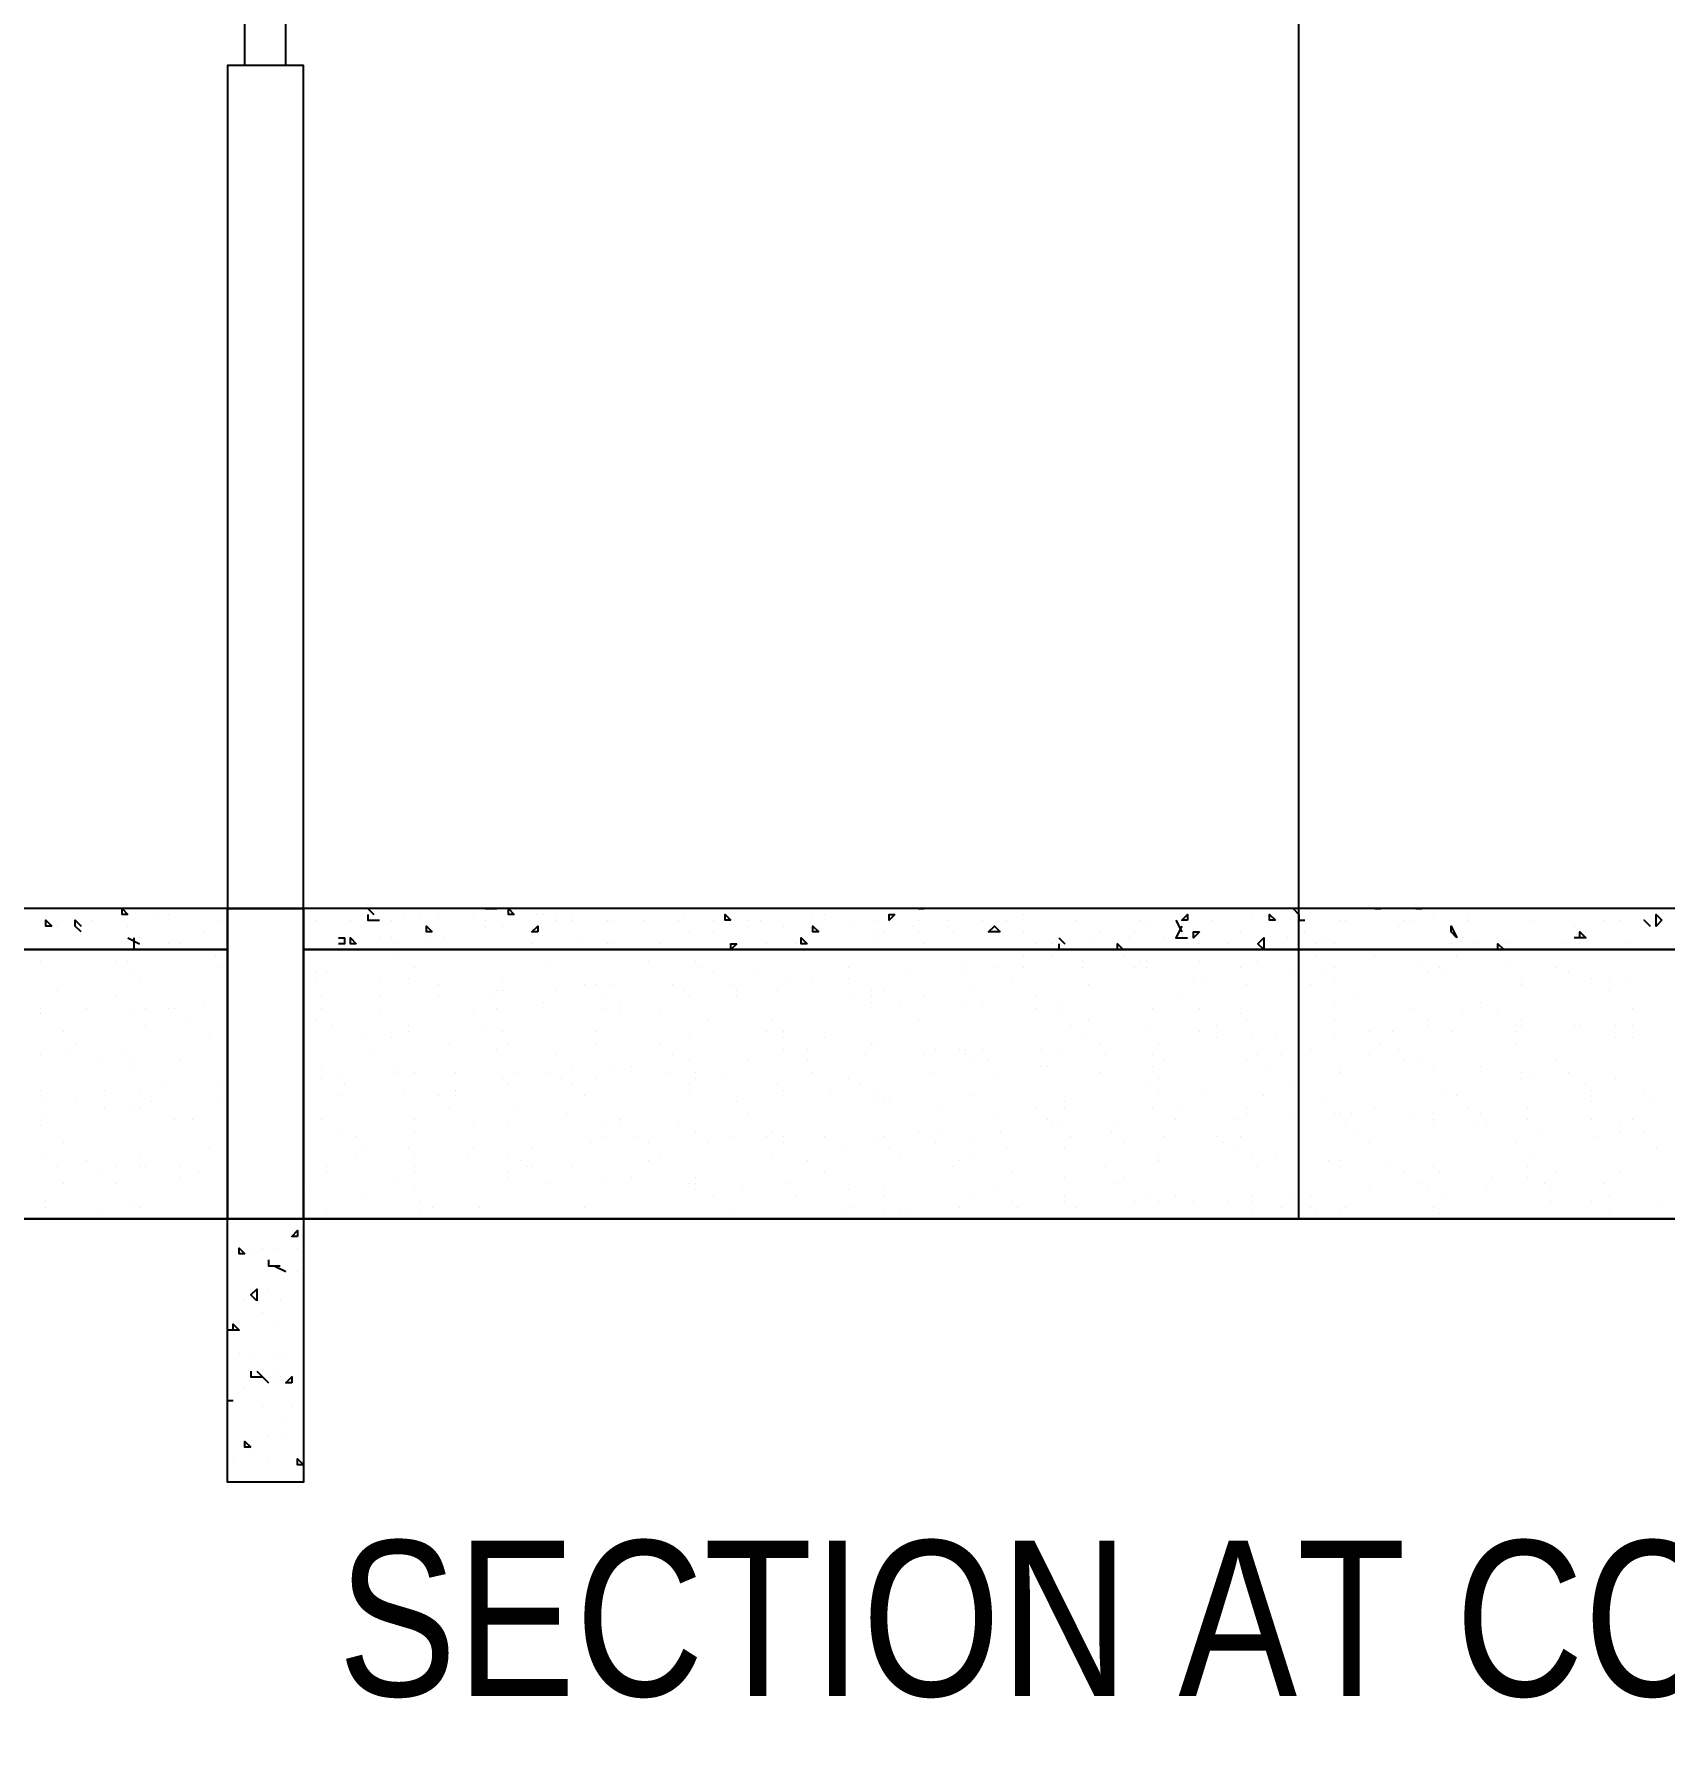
# Model space of a CAD drawing. Header units: metres. Extents: x -941 to 1333, y -28 to 1490.
# Drawn here: x 1016.5 to 1021.223, y 385.915 to 390.864 of the extents above; entities that cross this region are included whole.
import ezdxf

# ---------------------------------------------------------------- set-up
doc = ezdxf.new("R2010")
doc.units = ezdxf.units.M
doc.layers.add('BLK_3_FLR_0_REGULAR_ROOM_1', color=4, linetype='Continuous')
doc.layers.add('BLK_3_HT_OF_BLDG', color=5, linetype='Continuous')
doc.styles.add('style2A', font='swissc.ttf')
doc.dimstyles.get("Standard").update_dxf_attribs({"dimtxt": 0.4, "dimasz": 0.18, "dimexe": 0.18, "dimexo": 0.0625, "dimgap": 0, "dimtad": 0, "dimzin": 0, "dimdsep": 46, "dimtxsty": 'style2A', "dimcen": 0.09, "dimse1": 1, "dimse2": 1, "dimadec": 0, "dimazin": 0, "dimtfac": 1, "dimtofl": 0, "dimtmove": 0, "dimatfit": 3, "dimfxl": 0, "dimtolj": 1, "dimtzin": 0, "dimarcsym": 0})

# ---------------------------------------------------------------- blocks, each defined once
blk = doc.blocks.new('*D959')
at = {"layer": 'BLK_3_HT_OF_BLDG', "color": 0, "lineweight": -2}
for p, q in [((1007.7842, 401.26), (1007.7842, 395.4135)), ((1007.7842, 388.5111), (1007.7842, 394.3576))]:
    blk.add_line(p, q, dxfattribs=at)
at = {"layer": 'BLK_3_HT_OF_BLDG', "color": 0}
for points in [[(1007.7542, 401.26), (1007.8142, 401.26), (1007.7842, 401.44)], [(1007.7542, 388.5111), (1007.8142, 388.5111), (1007.7842, 388.3311)]]:
    blk.add_solid(points, dxfattribs=at)
at = {"layer": 'Defpoints', "color": 0}
for p in [(1021.1996, 401.44), (1007.7842, 388.3311), (1021.1996, 388.3311)]:
    blk.add_point(p, dxfattribs=at)
at = {"layer": 'BLK_3_HT_OF_BLDG', "color": 0, "insert": (1007.7842, 394.8855), "char_height": 0.4, "attachment_point": 5, "rotation": 90, "style": 'style2A'}
blk.add_mtext('\\A1;13.11', dxfattribs=at)
blk = doc.blocks.new('*D957')
at = {"layer": 'BLK_3_FLR_0_REGULAR_ROOM_1', "color": 0, "lineweight": -2}
for p, q in [((1009.818, 400.3487), (1009.818, 394.9941)), ((1009.818, 388.5111), (1009.818, 393.8658))]:
    blk.add_line(p, q, dxfattribs=at)
at = {"layer": 'BLK_3_FLR_0_REGULAR_ROOM_1', "color": 0}
for points in [[(1009.788, 400.3487), (1009.848, 400.3487), (1009.818, 400.5287)], [(1009.788, 388.5111), (1009.848, 388.5111), (1009.818, 388.3311)]]:
    blk.add_solid(points, dxfattribs=at)
at = {"layer": 'Defpoints', "color": 0}
for p in [(1020.3101, 400.5287), (1009.818, 388.3311), (1020.3101, 388.3311)]:
    blk.add_point(p, dxfattribs=at)
at = {"layer": 'BLK_3_FLR_0_REGULAR_ROOM_1', "color": 0, "insert": (1009.818, 394.4299), "char_height": 0.4, "attachment_point": 5, "rotation": 90, "style": 'style2A'}
blk.add_mtext('\\A1;12.20', dxfattribs=at)

msp = doc.modelspace()

# ---------------------------------------------------------------- linework, layer by layer
at = {"lineweight": 25}
for points in [[(1020.16266, 387.43232), (1020.16266, 401.43996)], [(1017.11014, 390.77312), (1017.11014, 400.54116)], [(1017.22885, 390.77312), (1017.22885, 400.54116)], [(1029.04886, 387.43232), (1029.04886, 388.33111), (1029.04886, 390.77312), (1029.28627, 390.77312), (1029.28627, 388.33111), (1029.28627, 387.43232), (1010.98816, 387.43232), (1010.98816, 388.33111), (1010.98816, 390.77312), (1011.22558, 390.77312), (1011.22558, 388.33111), (1011.22558, 387.43232)], [(1017.27973, 387.43232), (1017.27973, 388.33111), (1017.27973, 390.77312), (1017.05927, 390.77312), (1017.05927, 388.33111), (1017.05927, 387.43232)], [(1029.28627, 388.33111), (1010.98816, 388.33111)], [(1016.77098, 388.31415), (1016.77098, 388.31415)], [(1016.85577, 388.31415), (1016.85577, 388.31415)], [(1016.88968, 388.31415), (1016.88968, 388.31415)], [(1017.36452, 388.33111), (1017.36452, 388.33111)], [(1017.41539, 388.33111), (1017.41539, 388.33111)], [(1017.46627, 388.33111), (1017.48323, 388.31415)], [(1017.46627, 388.33111), (1017.46627, 388.33111)], [(1017.46627, 388.31415), (1017.46627, 388.2972), (1017.50019, 388.2972)], [(1017.51715, 388.33111), (1017.51715, 388.33111)], [(1017.56802, 388.31415), (1017.56802, 388.31415)], [(1017.6189, 388.31415), (1017.6189, 388.31415)], [(1017.66977, 388.31415), (1017.66977, 388.31415)], [(1017.77152, 388.31415), (1017.77152, 388.31415)], [(1017.80544, 388.33111), (1017.83935, 388.33111)], [(1017.80544, 388.33111), (1017.80544, 388.33111)], [(1017.87327, 388.31415), (1017.87327, 388.31415)], [(1017.95806, 388.31415), (1017.95806, 388.31415)], [(1017.97502, 388.31415), (1017.97502, 388.31415)], [(1018.00894, 388.31415), (1018.00894, 388.31415)], [(1018.05981, 388.31415), (1018.05981, 388.31415)], [(1018.12765, 388.33111), (1018.12765, 388.33111)], [(1018.31419, 388.33111), (1018.31419, 388.33111)], [(1018.38202, 388.31415), (1018.38202, 388.31415)], [(1018.75511, 388.31415), (1018.75511, 388.31415)], [(1018.78903, 388.31415), (1018.78903, 388.31415)], [(1018.82294, 388.33111), (1018.82294, 388.33111)], [(1019.06036, 388.33111), (1019.07732, 388.33111)], [(1019.07732, 388.33111), (1019.07732, 388.33111)], [(1019.36561, 388.33111), (1019.36561, 388.33111)], [(1019.36561, 388.31415), (1019.36561, 388.31415)], [(1020.01003, 388.33111), (1020.01003, 388.33111)], [(1020.02699, 388.31415), (1020.02699, 388.31415)], [(1020.11178, 388.33111), (1020.11178, 388.33111)], [(1020.1457, 388.33111), (1020.16266, 388.31415), (1020.16266, 388.2972), (1020.17961, 388.2972)], [(1020.38311, 388.33111), (1020.38311, 388.33111)], [(1020.38311, 388.33111), (1020.40007, 388.33111)], [(1020.40007, 388.33111), (1020.40007, 388.33111)], [(1020.50182, 388.33111), (1020.51878, 388.33111)], [(1020.50182, 388.33111), (1020.50182, 388.33111)], [(1020.5527, 388.31415), (1020.5527, 388.31415)], [(1020.65445, 388.31415), (1020.65445, 388.31415)], [(1016.55052, 388.28024), (1016.55052, 388.28024)], [(1016.56747, 388.28024), (1016.56747, 388.28024)], [(1016.63531, 388.26328), (1016.61835, 388.28024), (1016.61835, 388.2972), (1016.63531, 388.28024)], [(1016.66923, 388.2972), (1016.66923, 388.2972)], [(1016.77098, 388.28024), (1016.77098, 388.28024)], [(1016.99143, 388.26328), (1016.99143, 388.26328)], [(1017.04231, 388.2972), (1017.04231, 388.2972)], [(1017.31364, 388.2972), (1017.31364, 388.2972)], [(1017.41539, 388.2972), (1017.41539, 388.2972)], [(1017.5341, 388.2972), (1017.5341, 388.2972)], [(1017.80544, 388.2972), (1017.80544, 388.2972)], [(1017.80544, 388.28024), (1017.80544, 388.28024)], [(1017.85631, 388.28024), (1017.85631, 388.28024)], [(1018.00894, 388.2972), (1018.00894, 388.2972)], [(1018.05981, 388.2972), (1018.05981, 388.2972)], [(1018.16156, 388.2972), (1018.16156, 388.2972)], [(1018.17852, 388.2972), (1018.17852, 388.2972)], [(1018.26331, 388.2972), (1018.26331, 388.2972)], [(1018.36507, 388.2972), (1018.36507, 388.2972)], [(1018.39898, 388.26328), (1018.39898, 388.26328)], [(1018.46682, 388.2972), (1018.46682, 388.2972)], [(1018.46682, 388.26328), (1018.46682, 388.26328)], [(1018.50073, 388.2972), (1018.50073, 388.2972)], [(1018.56857, 388.2972), (1018.56857, 388.2972)], [(1018.56857, 388.28024), (1018.56857, 388.28024)], [(1018.60248, 388.2972), (1018.60248, 388.2972)], [(1018.67032, 388.28024), (1018.67032, 388.28024)], [(1018.77207, 388.28024), (1018.77207, 388.28024)], [(1018.87382, 388.28024), (1018.87382, 388.28024)], [(1018.94165, 388.2972), (1018.94165, 388.2972)], [(1018.94165, 388.26328), (1018.94165, 388.26328)], [(1018.95861, 388.26328), (1018.95861, 388.26328)], [(1019.0434, 388.28024), (1019.0434, 388.28024)], [(1019.06036, 388.2972), (1019.06036, 388.2972)], [(1019.06036, 388.26328), (1019.06036, 388.26328)], [(1019.14515, 388.2972), (1019.14515, 388.2972)], [(1019.14515, 388.28024), (1019.14515, 388.28024)], [(1019.16211, 388.26328), (1019.16211, 388.26328)], [(1019.2469, 388.2972), (1019.2469, 388.2972)], [(1019.26386, 388.26328), (1019.26386, 388.26328)], [(1019.31474, 388.2972), (1019.31474, 388.2972)], [(1019.36561, 388.26328), (1019.36561, 388.26328)], [(1019.51824, 388.2972), (1019.51824, 388.2972)], [(1019.58607, 388.26328), (1019.58607, 388.26328)], [(1019.68782, 388.26328), (1019.68782, 388.26328)], [(1019.70478, 388.2972), (1019.70478, 388.2972)], [(1019.72174, 388.28024), (1019.72174, 388.28024)], [(1019.80653, 388.2972), (1019.82349, 388.26328)], [(1019.82349, 388.28024), (1019.80653, 388.24632), (1019.84045, 388.24632)], [(1019.90828, 388.2972), (1019.90828, 388.2972)], [(1019.90828, 388.2972), (1019.90828, 388.2972)], [(1019.99307, 388.26328), (1019.99307, 388.26328)], [(1020.07786, 388.2972), (1020.07786, 388.2972)], [(1020.17961, 388.26328), (1020.17961, 388.26328)], [(1020.28136, 388.2972), (1020.28136, 388.2972)], [(1020.29832, 388.2972), (1020.29832, 388.2972)], [(1020.45095, 388.28024), (1020.45095, 388.28024)], [(1020.46791, 388.2972), (1020.46791, 388.2972)], [(1020.48487, 388.2972), (1020.48487, 388.2972)], [(1020.65445, 388.2972), (1020.65445, 388.2972)], [(1020.84099, 388.2972), (1020.84099, 388.2972)], [(1020.9597, 388.28024), (1020.9597, 388.28024)], [(1020.97666, 388.24632), (1020.97666, 388.26328), (1020.99362, 388.24632), (1020.9597, 388.24632)], [(1020.99362, 388.26328), (1020.99362, 388.26328)], [(1021.04449, 388.2972), (1021.04449, 388.2972)], [(1021.09537, 388.2972), (1021.09537, 388.2972)], [(1021.1632, 388.2972), (1021.1632, 388.2972)], [(1021.19712, 388.2972), (1021.19712, 388.2972)], [(1021.21408, 388.28024), (1021.21408, 388.28024)], [(1017.05927, 388.2124), (1011.22558, 388.2124)], [(1016.60139, 388.2124), (1016.60139, 388.2124)], [(1016.68618, 388.2124), (1016.68618, 388.2124)], [(1016.77098, 388.24632), (1016.80489, 388.22936)], [(1016.78793, 388.24632), (1016.78793, 388.2124)], [(1016.80489, 388.24632), (1016.80489, 388.24632)], [(1016.83881, 388.2124), (1016.83881, 388.2124)], [(1016.83881, 388.2124), (1016.83881, 388.2124)], [(1016.87273, 388.2124), (1016.87273, 388.2124)], [(1016.88968, 388.22936), (1016.88968, 388.22936)], [(1016.9236, 388.22936), (1016.9236, 388.22936)], [(1023.04558, 388.2124), (1017.27973, 388.2124)], [(1017.38148, 388.24632), (1017.39844, 388.24632), (1017.39844, 388.22936), (1017.38148, 388.22936)], [(1017.43235, 388.2124), (1017.43235, 388.2124)], [(1017.50019, 388.24632), (1017.50019, 388.24632)], [(1017.5341, 388.24632), (1017.5341, 388.24632)], [(1017.55106, 388.22936), (1017.55106, 388.22936)], [(1017.63585, 388.24632), (1017.63585, 388.24632)], [(1017.68673, 388.24632), (1017.68673, 388.24632)], [(1017.94111, 388.22936), (1017.94111, 388.22936)], [(1018.07677, 388.24632), (1018.07677, 388.24632)], [(1018.11069, 388.2124), (1018.11069, 388.2124)], [(1018.16156, 388.22936), (1018.16156, 388.22936)], [(1018.17852, 388.22936), (1018.17852, 388.22936)], [(1018.31419, 388.22936), (1018.31419, 388.22936)], [(1018.61944, 388.22936), (1018.61944, 388.22936)], [(1018.65336, 388.2124), (1018.65336, 388.2124)], [(1018.70423, 388.22936), (1018.70423, 388.22936)], [(1018.72119, 388.2124), (1018.72119, 388.2124)], [(1018.73815, 388.24632), (1018.73815, 388.24632)], [(1018.92469, 388.2124), (1018.92469, 388.2124)], [(1018.94165, 388.24632), (1018.94165, 388.24632)], [(1019.07732, 388.22936), (1019.07732, 388.22936)], [(1019.19603, 388.2124), (1019.19603, 388.2124)], [(1019.39953, 388.22936), (1019.39953, 388.22936)], [(1019.4504, 388.22936), (1019.4504, 388.22936)], [(1019.46736, 388.24632), (1019.48432, 388.22936)], [(1019.46736, 388.24632), (1019.46736, 388.24632)], [(1019.46736, 388.22936), (1019.46736, 388.2124)], [(1019.48432, 388.22936), (1019.48432, 388.22936)], [(1019.56911, 388.24632), (1019.56911, 388.24632)], [(1019.63695, 388.2124), (1019.63695, 388.22936), (1019.6539, 388.2124)], [(1019.67086, 388.24632), (1019.67086, 388.24632)], [(1019.77261, 388.24632), (1019.77261, 388.24632)], [(1019.84045, 388.22936), (1019.84045, 388.22936)], [(1019.8574, 388.24632), (1019.8574, 388.24632)], [(1019.87436, 388.22936), (1019.87436, 388.22936)], [(1019.95915, 388.22936), (1019.95915, 388.22936)], [(1020.06091, 388.22936), (1020.06091, 388.22936)], [(1020.12874, 388.24632), (1020.12874, 388.24632)], [(1020.16266, 388.22936), (1020.16266, 388.22936)], [(1020.21353, 388.22936), (1020.21353, 388.22936)], [(1020.23049, 388.24632), (1020.23049, 388.24632)], [(1020.26441, 388.22936), (1020.26441, 388.22936)], [(1020.36616, 388.2124), (1020.36616, 388.2124)], [(1020.46791, 388.2124), (1020.46791, 388.2124)], [(1020.5527, 388.2124), (1020.5527, 388.2124)], [(1020.60357, 388.22936), (1020.60357, 388.22936)], [(1020.63749, 388.24632), (1020.63749, 388.24632)], [(1020.67141, 388.22936), (1020.67141, 388.22936)], [(1020.73924, 388.2124), (1020.73924, 388.22936), (1020.7562, 388.2124)], [(1020.73924, 388.2124), (1020.73924, 388.2124)], [(1020.77316, 388.22936), (1020.77316, 388.22936)], [(1020.90883, 388.2124), (1020.90883, 388.2124)], [(1020.92578, 388.22936), (1020.92578, 388.22936)], [(1020.97666, 388.22936), (1020.97666, 388.22936)], [(1021.11233, 388.22936), (1021.11233, 388.22936)], [(1021.21408, 388.2124), (1021.21408, 388.2124)], [(1016.5166, 388.17849), (1016.5166, 388.17849)], [(1016.73706, 388.17849), (1016.73706, 388.17849)], [(1016.77098, 388.17849), (1016.77098, 388.17849)], [(1017.02535, 388.19544), (1017.02535, 388.19544)], [(1017.04231, 388.16153), (1017.04231, 388.16153)], [(1017.55106, 388.19544), (1017.55106, 388.19544)], [(1017.60194, 388.16153), (1017.60194, 388.16153)], [(1017.99198, 388.17849), (1017.99198, 388.17849)], [(1018.28027, 388.17849), (1018.28027, 388.17849)], [(1018.41594, 388.17849), (1018.41594, 388.17849)], [(1018.4329, 388.16153), (1018.4329, 388.16153)], [(1018.85686, 388.16153), (1018.85686, 388.16153)], [(1019.19603, 388.17849), (1019.19603, 388.17849)], [(1019.28082, 388.16153), (1019.28082, 388.16153)], [(1019.36561, 388.19544), (1019.36561, 388.19544)], [(1019.36561, 388.16153), (1019.36561, 388.16153)], [(1019.4504, 388.19544), (1019.4504, 388.19544)], [(1019.53519, 388.17849), (1019.53519, 388.17849)], [(1019.53519, 388.16153), (1019.53519, 388.16153)], [(1019.6539, 388.19544), (1019.6539, 388.19544)], [(1019.68782, 388.16153), (1019.68782, 388.16153)], [(1019.70478, 388.17849), (1019.70478, 388.17849)], [(1019.72174, 388.17849), (1019.72174, 388.17849)], [(1019.72174, 388.16153), (1019.72174, 388.16153)], [(1019.72174, 388.16153), (1019.72174, 388.16153)], [(1019.87436, 388.17849), (1019.87436, 388.17849)], [(1019.99307, 388.16153), (1019.99307, 388.16153)], [(1020.04395, 388.17849), (1020.04395, 388.17849)], [(1020.21353, 388.19544), (1020.21353, 388.19544)], [(1020.26441, 388.16153), (1020.26441, 388.16153)], [(1020.38311, 388.19544), (1020.38311, 388.19544)], [(1020.51878, 388.17849), (1020.51878, 388.17849)], [(1020.56966, 388.16153), (1020.56966, 388.16153)], [(1020.62053, 388.19544), (1020.62053, 388.19544)], [(1020.77316, 388.17849), (1020.77316, 388.17849)], [(1020.90883, 388.16153), (1020.90883, 388.16153)], [(1016.78793, 388.14457), (1016.78793, 388.14457)], [(1016.80489, 388.12761), (1016.80489, 388.12761)], [(1017.31364, 388.14457), (1017.31364, 388.14457)], [(1017.31364, 388.12761), (1017.31364, 388.12761)], [(1017.34756, 388.14457), (1017.34756, 388.14457)], [(1017.50019, 388.12761), (1017.50019, 388.12761)], [(1017.58498, 388.12761), (1017.58498, 388.12761)], [(1017.66977, 388.11065), (1017.66977, 388.11065)], [(1017.66977, 388.11065), (1017.66977, 388.11065)], [(1017.85631, 388.12761), (1017.85631, 388.12761)], [(1018.09373, 388.11065), (1018.09373, 388.11065)], [(1018.12765, 388.11065), (1018.12765, 388.11065)], [(1018.17852, 388.11065), (1018.17852, 388.11065)], [(1018.34811, 388.11065), (1018.34811, 388.11065)], [(1018.46682, 388.14457), (1018.46682, 388.14457)], [(1018.51769, 388.11065), (1018.51769, 388.11065)], [(1018.58552, 388.14457), (1018.58552, 388.14457)], [(1018.68727, 388.12761), (1018.68727, 388.12761)], [(1018.75511, 388.12761), (1018.75511, 388.12761)], [(1018.85686, 388.12761), (1018.85686, 388.12761)], [(1019.02644, 388.14457), (1019.02644, 388.14457)], [(1019.19603, 388.14457), (1019.19603, 388.14457)], [(1019.33169, 388.12761), (1019.33169, 388.12761)], [(1019.55215, 388.11065), (1019.55215, 388.11065)], [(1019.8574, 388.12761), (1019.8574, 388.12761)], [(1019.89132, 388.12761), (1019.89132, 388.12761)], [(1020.01003, 388.11065), (1020.01003, 388.11065)], [(1020.1457, 388.14457), (1020.1457, 388.14457)], [(1020.19657, 388.11065), (1020.19657, 388.11065)], [(1020.23049, 388.14457), (1020.23049, 388.14457)], [(1020.26441, 388.12761), (1020.26441, 388.12761)], [(1020.53574, 388.14457), (1020.53574, 388.14457)], [(1020.58662, 388.14457), (1020.58662, 388.14457)], [(1020.80707, 388.12761), (1020.80707, 388.12761)], [(1020.80707, 388.11065), (1020.80707, 388.11065)], [(1020.94274, 388.14457), (1020.94274, 388.14457)], [(1021.01058, 388.12761), (1021.01058, 388.12761)], [(1021.06145, 388.12761), (1021.06145, 388.12761)], [(1021.11233, 388.12761), (1021.11233, 388.12761)], [(1016.56747, 388.09369), (1016.56747, 388.09369)], [(1016.73706, 388.07674), (1016.73706, 388.07674)], [(1016.99143, 388.05978), (1016.99143, 388.05978)], [(1017.3306, 388.07674), (1017.3306, 388.07674)], [(1017.50019, 388.07674), (1017.50019, 388.07674)], [(1017.66977, 388.07674), (1017.66977, 388.07674)], [(1017.8224, 388.07674), (1017.8224, 388.07674)], [(1017.83935, 388.09369), (1017.83935, 388.09369)], [(1017.85631, 388.09369), (1017.85631, 388.09369)], [(1017.97502, 388.05978), (1017.97502, 388.05978)], [(1018.00894, 388.09369), (1018.00894, 388.09369)], [(1018.14461, 388.07674), (1018.14461, 388.07674)], [(1018.19548, 388.05978), (1018.19548, 388.05978)], [(1018.38202, 388.09369), (1018.38202, 388.09369)], [(1018.39898, 388.07674), (1018.39898, 388.07674)], [(1018.53465, 388.09369), (1018.53465, 388.09369)], [(1018.53465, 388.07674), (1018.53465, 388.07674)], [(1018.65336, 388.09369), (1018.65336, 388.09369)], [(1018.87382, 388.07674), (1018.87382, 388.07674)], [(1018.92469, 388.09369), (1018.92469, 388.09369)], [(1018.92469, 388.07674), (1018.92469, 388.07674)], [(1018.92469, 388.05978), (1018.92469, 388.05978)], [(1018.95861, 388.09369), (1018.95861, 388.09369)], [(1019.00948, 388.05978), (1019.00948, 388.05978)], [(1019.07732, 388.07674), (1019.07732, 388.07674)], [(1019.19603, 388.05978), (1019.19603, 388.05978)], [(1019.21299, 388.09369), (1019.21299, 388.09369)], [(1019.2469, 388.05978), (1019.2469, 388.05978)], [(1019.39953, 388.07674), (1019.39953, 388.07674)], [(1019.46736, 388.05978), (1019.46736, 388.05978)], [(1019.82349, 388.07674), (1019.82349, 388.07674)], [(1020.16266, 388.09369), (1020.16266, 388.09369)], [(1020.26441, 388.05978), (1020.26441, 388.05978)], [(1020.33224, 388.07674), (1020.33224, 388.07674)], [(1020.68837, 388.05978), (1020.68837, 388.05978)], [(1021.06145, 388.09369), (1021.06145, 388.09369)], [(1016.5166, 388.04282), (1016.5166, 388.04282)], [(1016.5166, 388.02586), (1016.5166, 388.02586)], [(1016.65227, 388.04282), (1016.65227, 388.04282)], [(1016.78793, 388.02586), (1016.78793, 388.02586)], [(1016.82185, 388.04282), (1016.82185, 388.04282)], [(1016.88968, 388.04282), (1016.88968, 388.04282)], [(1016.90664, 388.04282), (1016.90664, 388.04282)], [(1017.3306, 388.04282), (1017.3306, 388.04282)], [(1017.50019, 388.02586), (1017.50019, 388.02586)], [(1017.77152, 388.02586), (1017.77152, 388.02586)], [(1017.83935, 388.04282), (1017.83935, 388.04282)], [(1018.14461, 388.04282), (1018.14461, 388.04282)], [(1018.19548, 388.02586), (1018.19548, 388.02586)], [(1018.31419, 388.02586), (1018.31419, 388.02586)], [(1019.39953, 388.04282), (1019.39953, 388.04282)], [(1019.46736, 388.02586), (1019.46736, 388.02586)], [(1019.7387, 388.04282), (1019.7387, 388.04282)], [(1019.87436, 388.04282), (1019.87436, 388.04282)], [(1019.99307, 388.02586), (1019.99307, 388.02586)], [(1020.48487, 388.04282), (1020.48487, 388.04282)], [(1020.63749, 388.02586), (1020.63749, 388.02586)], [(1020.73924, 388.02586), (1020.73924, 388.02586)], [(1021.12928, 388.04282), (1021.12928, 388.04282)], [(1016.58443, 387.97499), (1016.58443, 387.97499)], [(1016.82185, 387.99194), (1016.82185, 387.99194)], [(1016.94056, 388.0089), (1016.94056, 388.0089)], [(1017.31364, 388.0089), (1017.31364, 388.0089)], [(1017.36452, 387.99194), (1017.36452, 387.99194)], [(1017.58498, 387.99194), (1017.58498, 387.99194)], [(1017.58498, 387.97499), (1017.58498, 387.97499)], [(1017.80544, 387.99194), (1017.80544, 387.99194)], [(1017.85631, 387.97499), (1017.85631, 387.97499)], [(1018.12765, 387.97499), (1018.12765, 387.97499)], [(1018.44986, 388.0089), (1018.44986, 388.0089)], [(1018.61944, 387.97499), (1018.61944, 387.97499)], [(1018.6364, 388.0089), (1018.6364, 388.0089)], [(1018.67032, 387.97499), (1018.67032, 387.97499)], [(1019.06036, 388.0089), (1019.06036, 388.0089)], [(1019.50128, 387.99194), (1019.50128, 387.99194)], [(1019.55215, 388.0089), (1019.55215, 388.0089)], [(1019.72174, 387.99194), (1019.72174, 387.99194)], [(1019.87436, 387.97499), (1019.87436, 387.97499)], [(1019.92524, 387.99194), (1019.92524, 387.99194)], [(1020.01003, 388.0089), (1020.01003, 388.0089)], [(1020.26441, 388.0089), (1020.26441, 388.0089)], [(1020.36616, 387.97499), (1020.36616, 387.97499)], [(1020.43399, 387.97499), (1020.43399, 387.97499)], [(1020.53574, 388.0089), (1020.53574, 388.0089)], [(1020.53574, 387.99194), (1020.53574, 387.99194)], [(1020.60357, 387.97499), (1020.60357, 387.97499)], [(1020.79012, 387.99194), (1020.79012, 387.99194)], [(1020.79012, 387.97499), (1020.79012, 387.97499)], [(1020.80707, 388.0089), (1020.80707, 388.0089)], [(1020.80707, 387.99194), (1020.80707, 387.99194)], [(1020.9597, 387.99194), (1020.9597, 387.99194)], [(1020.97666, 387.99194), (1020.97666, 387.99194)], [(1021.07841, 387.99194), (1021.07841, 387.99194)], [(1021.12928, 387.99194), (1021.12928, 387.99194)], [(1016.60139, 387.92411), (1016.60139, 387.92411)], [(1016.61835, 387.94107), (1016.61835, 387.94107)], [(1017.00839, 387.95803), (1017.00839, 387.95803)], [(1017.44931, 387.95803), (1017.44931, 387.95803)], [(1017.48323, 387.92411), (1017.48323, 387.92411)], [(1017.5341, 387.95803), (1017.5341, 387.95803)], [(1017.70369, 387.94107), (1017.70369, 387.94107)], [(1017.83935, 387.92411), (1017.83935, 387.92411)], [(1017.87327, 387.94107), (1017.87327, 387.94107)], [(1018.12765, 387.94107), (1018.12765, 387.94107)], [(1018.31419, 387.94107), (1018.31419, 387.94107)], [(1018.39898, 387.95803), (1018.39898, 387.95803)], [(1018.67032, 387.95803), (1018.67032, 387.95803)], [(1018.67032, 387.92411), (1018.67032, 387.92411)], [(1018.73815, 387.92411), (1018.73815, 387.92411)], [(1018.78903, 387.95803), (1018.78903, 387.95803)], [(1018.92469, 387.94107), (1018.92469, 387.94107)], [(1018.94165, 387.94107), (1018.94165, 387.94107)], [(1019.11123, 387.92411), (1019.11123, 387.92411)], [(1019.17907, 387.92411), (1019.17907, 387.92411)], [(1019.19603, 387.92411), (1019.19603, 387.92411)], [(1019.2469, 387.92411), (1019.2469, 387.92411)], [(1019.41649, 387.92411), (1019.41649, 387.92411)], [(1019.53519, 387.95803), (1019.53519, 387.95803)], [(1019.58607, 387.94107), (1019.58607, 387.94107)], [(1019.75565, 387.94107), (1019.75565, 387.94107)], [(1019.92524, 387.95803), (1019.92524, 387.95803)], [(1020.02699, 387.95803), (1020.02699, 387.95803)], [(1020.09482, 387.95803), (1020.09482, 387.95803)], [(1020.19657, 387.92411), (1020.19657, 387.92411)], [(1020.26441, 387.95803), (1020.26441, 387.95803)], [(1020.40007, 387.94107), (1020.40007, 387.94107)], [(1020.45095, 387.92411), (1020.45095, 387.92411)], [(1020.79012, 387.94107), (1020.79012, 387.94107)], [(1021.07841, 387.95803), (1021.07841, 387.95803)], [(1021.12928, 387.95803), (1021.12928, 387.95803)], [(1021.12928, 387.95803), (1021.12928, 387.95803)], [(1016.5166, 387.90715), (1016.5166, 387.90715)], [(1016.68618, 387.89019), (1016.68618, 387.89019)], [(1016.75402, 387.90715), (1016.75402, 387.90715)], [(1016.78793, 387.89019), (1016.78793, 387.89019)], [(1016.78793, 387.87324), (1016.78793, 387.87324)], [(1016.9236, 387.89019), (1016.9236, 387.89019)], [(1017.3306, 387.87324), (1017.3306, 387.87324)], [(1017.55106, 387.87324), (1017.55106, 387.87324)], [(1018.00894, 387.90715), (1018.00894, 387.90715)], [(1018.05981, 387.87324), (1018.05981, 387.87324)], [(1018.17852, 387.87324), (1018.17852, 387.87324)], [(1018.2294, 387.87324), (1018.2294, 387.87324)], [(1018.34811, 387.90715), (1018.34811, 387.90715)], [(1018.39898, 387.89019), (1018.39898, 387.89019)], [(1018.56857, 387.89019), (1018.56857, 387.89019)], [(1018.73815, 387.89019), (1018.73815, 387.89019)], [(1018.90773, 387.90715), (1018.90773, 387.90715)], [(1019.07732, 387.90715), (1019.07732, 387.90715)], [(1019.19603, 387.90715), (1019.19603, 387.90715)], [(1019.21299, 387.89019), (1019.21299, 387.89019)], [(1019.26386, 387.89019), (1019.26386, 387.89019)], [(1019.41649, 387.87324), (1019.41649, 387.87324)], [(1019.43344, 387.87324), (1019.43344, 387.87324)], [(1019.46736, 387.90715), (1019.46736, 387.90715)], [(1019.60303, 387.90715), (1019.60303, 387.90715)], [(1019.7387, 387.90715), (1019.7387, 387.90715)], [(1019.7387, 387.87324), (1019.7387, 387.87324)], [(1019.77261, 387.89019), (1019.77261, 387.89019)], [(1020.01003, 387.89019), (1020.01003, 387.89019)], [(1020.04395, 387.90715), (1020.04395, 387.90715)], [(1020.07786, 387.87324), (1020.07786, 387.87324)], [(1020.11178, 387.90715), (1020.11178, 387.90715)], [(1020.28136, 387.87324), (1020.28136, 387.87324)], [(1020.36616, 387.90715), (1020.36616, 387.90715)], [(1020.46791, 387.89019), (1020.46791, 387.89019)], [(1020.51878, 387.89019), (1020.51878, 387.89019)], [(1020.5527, 387.87324), (1020.5527, 387.87324)], [(1020.68837, 387.87324), (1020.68837, 387.87324)], [(1020.90883, 387.89019), (1020.90883, 387.89019)], [(1016.87273, 387.82236), (1016.87273, 387.82236)], [(1017.04231, 387.82236), (1017.04231, 387.82236)], [(1017.3306, 387.83932), (1017.3306, 387.83932)], [(1017.38148, 387.83932), (1017.38148, 387.83932)], [(1017.39844, 387.82236), (1017.39844, 387.82236)], [(1017.55106, 387.85628), (1017.55106, 387.85628)], [(1017.60194, 387.85628), (1017.60194, 387.85628)], [(1017.72065, 387.85628), (1017.72065, 387.85628)], [(1017.85631, 387.83932), (1017.85631, 387.83932)], [(1017.87327, 387.82236), (1017.87327, 387.82236)], [(1017.89023, 387.85628), (1017.89023, 387.85628)], [(1017.99198, 387.85628), (1017.99198, 387.85628)], [(1018.0259, 387.83932), (1018.0259, 387.83932)], [(1018.05981, 387.82236), (1018.05981, 387.82236)], [(1018.12765, 387.83932), (1018.12765, 387.83932)], [(1018.33115, 387.85628), (1018.33115, 387.85628)], [(1018.39898, 387.82236), (1018.39898, 387.82236)], [(1018.41594, 387.85628), (1018.41594, 387.85628)], [(1018.41594, 387.83932), (1018.41594, 387.83932)], [(1018.50073, 387.83932), (1018.50073, 387.83932)], [(1018.65336, 387.82236), (1018.65336, 387.82236)], [(1018.75511, 387.85628), (1018.75511, 387.85628)], [(1018.85686, 387.83932), (1018.85686, 387.83932)], [(1018.89078, 387.82236), (1018.89078, 387.82236)], [(1019.09428, 387.85628), (1019.09428, 387.85628)], [(1019.28082, 387.83932), (1019.28082, 387.83932)], [(1019.58607, 387.85628), (1019.58607, 387.85628)], [(1019.72174, 387.82236), (1019.72174, 387.82236)], [(1019.75565, 387.83932), (1019.75565, 387.83932)], [(1020.1457, 387.82236), (1020.1457, 387.82236)], [(1020.28136, 387.85628), (1020.28136, 387.85628)], [(1020.80707, 387.85628), (1020.80707, 387.85628)], [(1020.80707, 387.83932), (1020.80707, 387.83932)], [(1020.84099, 387.83932), (1020.84099, 387.83932)], [(1020.94274, 387.85628), (1020.94274, 387.85628)], [(1020.99362, 387.82236), (1020.99362, 387.82236)], [(1021.07841, 387.83932), (1021.07841, 387.83932)], [(1016.5166, 387.8054), (1016.5166, 387.8054)], [(1016.53356, 387.77148), (1016.53356, 387.77148)], [(1016.61835, 387.77148), (1016.61835, 387.77148)], [(1016.70314, 387.8054), (1016.70314, 387.8054)], [(1016.80489, 387.8054), (1016.80489, 387.8054)], [(1016.83881, 387.77148), (1016.83881, 387.77148)], [(1017.04231, 387.77148), (1017.04231, 387.77148)], [(1017.38148, 387.78844), (1017.38148, 387.78844)], [(1017.56802, 387.8054), (1017.56802, 387.8054)], [(1017.66977, 387.78844), (1017.66977, 387.78844)], [(1017.72065, 387.8054), (1017.72065, 387.8054)], [(1017.72065, 387.78844), (1017.72065, 387.78844)], [(1018.09373, 387.78844), (1018.09373, 387.78844)], [(1018.39898, 387.8054), (1018.39898, 387.8054)], [(1018.53465, 387.77148), (1018.53465, 387.77148)], [(1018.67032, 387.8054), (1018.67032, 387.8054)], [(1018.80598, 387.8054), (1018.80598, 387.8054)], [(1018.94165, 387.8054), (1018.94165, 387.8054)], [(1018.94165, 387.77148), (1018.94165, 387.77148)], [(1018.95861, 387.77148), (1018.95861, 387.77148)], [(1018.97557, 387.77148), (1018.97557, 387.77148)], [(1019.21299, 387.78844), (1019.21299, 387.78844)], [(1019.48432, 387.77148), (1019.48432, 387.77148)], [(1019.75565, 387.8054), (1019.75565, 387.8054)], [(1019.89132, 387.8054), (1019.89132, 387.8054)], [(1020.06091, 387.78844), (1020.06091, 387.78844)], [(1020.23049, 387.77148), (1020.23049, 387.77148)], [(1020.58662, 387.8054), (1020.58662, 387.8054)], [(1020.62053, 387.78844), (1020.62053, 387.78844)], [(1021.01058, 387.8054), (1021.01058, 387.8054)], [(1021.01058, 387.77148), (1021.01058, 387.77148)], [(1021.1632, 387.8054), (1021.1632, 387.8054)], [(1021.18016, 387.77148), (1021.18016, 387.77148)], [(1016.53356, 387.73757), (1016.53356, 387.73757)], [(1016.70314, 387.75453), (1016.70314, 387.75453)], [(1016.78793, 387.75453), (1016.78793, 387.75453)], [(1016.80489, 387.75453), (1016.80489, 387.75453)], [(1016.90664, 387.72061), (1016.90664, 387.72061)], [(1016.95752, 387.72061), (1016.95752, 387.72061)], [(1017.3306, 387.72061), (1017.3306, 387.72061)], [(1017.3306, 387.72061), (1017.3306, 387.72061)], [(1017.60194, 387.72061), (1017.60194, 387.72061)], [(1017.70369, 387.75453), (1017.70369, 387.75453)], [(1017.89023, 387.75453), (1017.89023, 387.75453)], [(1018.04286, 387.73757), (1018.04286, 387.73757)], [(1018.19548, 387.72061), (1018.19548, 387.72061)], [(1018.56857, 387.73757), (1018.56857, 387.73757)], [(1019.12819, 387.75453), (1019.12819, 387.75453)], [(1019.28082, 387.73757), (1019.28082, 387.73757)], [(1019.39953, 387.75453), (1019.39953, 387.75453)], [(1019.43344, 387.72061), (1019.43344, 387.72061)], [(1019.48432, 387.75453), (1019.48432, 387.75453)], [(1019.7387, 387.75453), (1019.7387, 387.75453)], [(1019.80653, 387.72061), (1019.80653, 387.72061)], [(1019.82349, 387.75453), (1019.82349, 387.75453)], [(1019.97611, 387.72061), (1019.97611, 387.72061)], [(1020.01003, 387.75453), (1020.01003, 387.75453)], [(1020.01003, 387.73757), (1020.01003, 387.73757)], [(1020.1457, 387.73757), (1020.1457, 387.73757)], [(1020.26441, 387.73757), (1020.26441, 387.73757)], [(1020.28136, 387.73757), (1020.28136, 387.73757)], [(1020.31528, 387.73757), (1020.31528, 387.73757)], [(1020.38311, 387.75453), (1020.38311, 387.75453)], [(1020.48487, 387.73757), (1020.48487, 387.73757)], [(1020.5527, 387.73757), (1020.5527, 387.73757)], [(1020.5527, 387.72061), (1020.5527, 387.72061)], [(1020.65445, 387.75453), (1020.65445, 387.75453)], [(1020.68837, 387.73757), (1020.68837, 387.73757)], [(1020.82403, 387.75453), (1020.82403, 387.75453)], [(1020.82403, 387.72061), (1020.82403, 387.72061)], [(1021.01058, 387.72061), (1021.01058, 387.72061)], [(1021.12928, 387.72061), (1021.12928, 387.72061)], [(1016.5166, 387.70365), (1016.5166, 387.70365)], [(1017.38148, 387.68669), (1017.38148, 387.68669)], [(1017.43235, 387.66973), (1017.43235, 387.66973)], [(1017.60194, 387.68669), (1017.60194, 387.68669)], [(1017.77152, 387.70365), (1017.77152, 387.70365)], [(1017.87327, 387.70365), (1017.87327, 387.70365)], [(1018.14461, 387.70365), (1018.14461, 387.70365)], [(1018.14461, 387.66973), (1018.14461, 387.66973)], [(1018.19548, 387.70365), (1018.19548, 387.70365)], [(1018.24636, 387.66973), (1018.24636, 387.66973)], [(1018.36507, 387.70365), (1018.36507, 387.70365)], [(1018.41594, 387.68669), (1018.41594, 387.68669)], [(1018.51769, 387.66973), (1018.51769, 387.66973)], [(1018.61944, 387.66973), (1018.61944, 387.66973)], [(1018.6364, 387.68669), (1018.6364, 387.68669)], [(1018.67032, 387.66973), (1018.67032, 387.66973)], [(1018.78903, 387.66973), (1018.78903, 387.66973)], [(1018.95861, 387.66973), (1018.95861, 387.66973)], [(1019.06036, 387.68669), (1019.06036, 387.68669)], [(1019.12819, 387.68669), (1019.12819, 387.68669)], [(1019.29778, 387.68669), (1019.29778, 387.68669)], [(1019.4504, 387.70365), (1019.4504, 387.70365)], [(1019.46736, 387.70365), (1019.46736, 387.70365)], [(1019.50128, 387.66973), (1019.50128, 387.66973)], [(1019.61999, 387.68669), (1019.61999, 387.68669)], [(1019.63695, 387.70365), (1019.63695, 387.70365)], [(1019.77261, 387.66973), (1019.77261, 387.66973)], [(1019.92524, 387.66973), (1019.92524, 387.66973)], [(1019.99307, 387.66973), (1019.99307, 387.66973)], [(1020.29832, 387.70365), (1020.29832, 387.70365)], [(1020.33224, 387.68669), (1020.33224, 387.68669)], [(1020.5527, 387.70365), (1020.5527, 387.70365)], [(1020.67141, 387.70365), (1020.67141, 387.70365)], [(1020.70532, 387.70365), (1020.70532, 387.70365)], [(1020.85795, 387.68669), (1020.85795, 387.68669)], [(1021.02753, 387.66973), (1021.02753, 387.66973)], [(1021.09537, 387.70365), (1021.09537, 387.70365)], [(1021.09537, 387.68669), (1021.09537, 387.68669)], [(1021.1632, 387.68669), (1021.1632, 387.68669)], [(1016.53356, 387.61886), (1016.53356, 387.61886)], [(1016.58443, 387.65278), (1016.58443, 387.65278)], [(1016.80489, 387.61886), (1016.80489, 387.61886)], [(1017.00839, 387.63582), (1017.00839, 387.63582)], [(1017.43235, 387.61886), (1017.43235, 387.61886)], [(1017.44931, 387.63582), (1017.44931, 387.63582)], [(1017.58498, 387.63582), (1017.58498, 387.63582)], [(1017.60194, 387.61886), (1017.60194, 387.61886)], [(1017.75456, 387.61886), (1017.75456, 387.61886)], [(1017.77152, 387.63582), (1017.77152, 387.63582)], [(1017.87327, 387.61886), (1017.87327, 387.61886)], [(1017.94111, 387.63582), (1017.94111, 387.63582)], [(1018.11069, 387.65278), (1018.11069, 387.65278)], [(1018.28027, 387.65278), (1018.28027, 387.65278)], [(1018.31419, 387.61886), (1018.31419, 387.61886)], [(1018.44986, 387.65278), (1018.44986, 387.65278)], [(1018.6364, 387.61886), (1018.6364, 387.61886)], [(1018.67032, 387.65278), (1018.67032, 387.65278)], [(1018.67032, 387.65278), (1018.67032, 387.65278)], [(1018.8399, 387.63582), (1018.8399, 387.63582)], [(1018.94165, 387.65278), (1018.94165, 387.65278)], [(1018.97557, 387.63582), (1018.97557, 387.63582)], [(1019.00948, 387.61886), (1019.00948, 387.61886)], [(1019.11123, 387.65278), (1019.11123, 387.65278)], [(1019.21299, 387.65278), (1019.21299, 387.65278)], [(1019.21299, 387.61886), (1019.21299, 387.61886)], [(1019.31474, 387.63582), (1019.31474, 387.63582)], [(1019.48432, 387.63582), (1019.48432, 387.63582)], [(1019.6539, 387.65278), (1019.6539, 387.65278)], [(1019.75565, 387.61886), (1019.75565, 387.61886)], [(1019.9422, 387.65278), (1019.9422, 387.65278)], [(1019.97611, 387.63582), (1019.97611, 387.63582)], [(1020.02699, 387.61886), (1020.02699, 387.61886)], [(1020.09482, 387.61886), (1020.09482, 387.61886)], [(1020.36616, 387.65278), (1020.36616, 387.65278)], [(1020.79012, 387.65278), (1020.79012, 387.65278)], [(1020.84099, 387.61886), (1020.84099, 387.61886)], [(1021.19712, 387.63582), (1021.19712, 387.63582)], [(1016.56747, 387.58494), (1016.56747, 387.58494)], [(1016.65227, 387.6019), (1016.65227, 387.6019)], [(1016.68618, 387.56798), (1016.68618, 387.56798)], [(1016.73706, 387.58494), (1016.73706, 387.58494)], [(1016.80489, 387.58494), (1016.80489, 387.58494)], [(1016.82185, 387.58494), (1016.82185, 387.58494)], [(1016.9236, 387.58494), (1016.9236, 387.58494)], [(1016.97448, 387.56798), (1016.97448, 387.56798)], [(1017.34756, 387.58494), (1017.34756, 387.58494)], [(1017.34756, 387.56798), (1017.34756, 387.56798)], [(1017.60194, 387.58494), (1017.60194, 387.58494)], [(1017.60194, 387.56798), (1017.60194, 387.56798)], [(1017.87327, 387.56798), (1017.87327, 387.56798)], [(1017.90719, 387.6019), (1017.90719, 387.6019)], [(1017.92415, 387.58494), (1017.92415, 387.58494)], [(1017.94111, 387.58494), (1017.94111, 387.58494)], [(1018.05981, 387.58494), (1018.05981, 387.58494)], [(1018.28027, 387.6019), (1018.28027, 387.6019)], [(1018.73815, 387.6019), (1018.73815, 387.6019)], [(1018.78903, 387.56798), (1018.78903, 387.56798)], [(1019.16211, 387.58494), (1019.16211, 387.58494)], [(1019.17907, 387.6019), (1019.17907, 387.6019)], [(1019.33169, 387.56798), (1019.33169, 387.56798)], [(1019.60303, 387.58494), (1019.60303, 387.58494)], [(1019.75565, 387.6019), (1019.75565, 387.6019)], [(1020.04395, 387.58494), (1020.04395, 387.58494)], [(1020.24745, 387.6019), (1020.24745, 387.6019)], [(1020.28136, 387.6019), (1020.28136, 387.6019)], [(1020.28136, 387.58494), (1020.28136, 387.58494)], [(1020.41703, 387.58494), (1020.41703, 387.58494)], [(1020.46791, 387.56798), (1020.46791, 387.56798)], [(1020.5527, 387.58494), (1020.5527, 387.58494)], [(1020.56966, 387.56798), (1020.56966, 387.56798)], [(1020.82403, 387.58494), (1020.82403, 387.58494)], [(1020.90883, 387.56798), (1020.90883, 387.56798)], [(1021.09537, 387.56798), (1021.09537, 387.56798)], [(1016.58443, 387.53407), (1016.58443, 387.53407)], [(1016.73706, 387.53407), (1016.73706, 387.53407)], [(1016.9236, 387.55103), (1016.9236, 387.55103)], [(1017.29669, 387.51711), (1017.29669, 387.51711)], [(1017.55106, 387.55103), (1017.55106, 387.55103)], [(1017.60194, 387.51711), (1017.60194, 387.51711)], [(1017.87327, 387.55103), (1017.87327, 387.55103)], [(1017.99198, 387.53407), (1017.99198, 387.53407)], [(1018.14461, 387.55103), (1018.14461, 387.55103)], [(1018.2294, 387.55103), (1018.2294, 387.55103)], [(1018.39898, 387.53407), (1018.39898, 387.53407)], [(1018.41594, 387.55103), (1018.41594, 387.55103)], [(1018.41594, 387.53407), (1018.41594, 387.53407)], [(1018.41594, 387.51711), (1018.41594, 387.51711)], [(1018.55161, 387.51711), (1018.55161, 387.51711)], [(1018.68727, 387.53407), (1018.68727, 387.53407)], [(1018.85686, 387.51711), (1018.85686, 387.51711)], [(1018.95861, 387.51711), (1018.95861, 387.51711)], [(1019.28082, 387.51711), (1019.28082, 387.51711)], [(1019.48432, 387.55103), (1019.48432, 387.55103)], [(1019.63695, 387.53407), (1019.63695, 387.53407)], [(1019.6539, 387.55103), (1019.6539, 387.55103)], [(1020.36616, 387.51711), (1020.36616, 387.51711)], [(1020.51878, 387.53407), (1020.51878, 387.53407)], [(1020.53574, 387.51711), (1020.53574, 387.51711)], [(1020.70532, 387.51711), (1020.70532, 387.51711)], [(1020.72228, 387.55103), (1020.72228, 387.55103)], [(1020.82403, 387.55103), (1020.82403, 387.55103)], [(1020.87491, 387.53407), (1020.87491, 387.53407)], [(1020.89187, 387.51711), (1020.89187, 387.51711)], [(1021.04449, 387.53407), (1021.04449, 387.53407)], [(1016.53356, 387.48319), (1016.53356, 387.48319)], [(1016.53356, 387.46623), (1016.53356, 387.46623)], [(1016.53356, 387.46623), (1016.53356, 387.46623)], [(1016.78793, 387.48319), (1016.78793, 387.48319)], [(1016.80489, 387.46623), (1016.80489, 387.46623)], [(1017.44931, 387.50015), (1017.44931, 387.50015)], [(1017.6189, 387.48319), (1017.6189, 387.48319)], [(1017.65281, 387.46623), (1017.65281, 387.46623)], [(1017.78848, 387.46623), (1017.78848, 387.46623)], [(1018.09373, 387.46623), (1018.09373, 387.46623)], [(1018.46682, 387.50015), (1018.46682, 387.50015)], [(1018.70423, 387.50015), (1018.70423, 387.50015)], [(1018.87382, 387.46623), (1018.87382, 387.46623)], [(1018.95861, 387.50015), (1018.95861, 387.50015)], [(1019.17907, 387.46623), (1019.17907, 387.46623)], [(1019.21299, 387.50015), (1019.21299, 387.50015)], [(1019.33169, 387.48319), (1019.33169, 387.48319)], [(1019.34865, 387.46623), (1019.34865, 387.46623)], [(1019.48432, 387.50015), (1019.48432, 387.50015)], [(1019.48432, 387.48319), (1019.48432, 387.48319)], [(1019.51824, 387.46623), (1019.51824, 387.46623)], [(1019.68782, 387.48319), (1019.68782, 387.48319)], [(1019.72174, 387.50015), (1019.72174, 387.50015)], [(1019.75565, 387.48319), (1019.75565, 387.48319)], [(1019.80653, 387.50015), (1019.80653, 387.50015)], [(1019.8574, 387.48319), (1019.8574, 387.48319)], [(1019.95915, 387.48319), (1019.95915, 387.48319)], [(1020.02699, 387.50015), (1020.02699, 387.50015)], [(1020.02699, 387.48319), (1020.02699, 387.48319)], [(1020.11178, 387.46623), (1020.11178, 387.46623)], [(1020.1457, 387.50015), (1020.1457, 387.50015)], [(1020.19657, 387.50015), (1020.19657, 387.50015)], [(1020.19657, 387.46623), (1020.19657, 387.46623)], [(1020.29832, 387.46623), (1020.29832, 387.46623)], [(1020.5527, 387.46623), (1020.5527, 387.46623)], [(1020.58662, 387.50015), (1020.58662, 387.50015)], [(1020.89187, 387.48319), (1020.89187, 387.48319)], [(1021.01058, 387.48319), (1021.01058, 387.48319)], [(1021.06145, 387.50015), (1021.06145, 387.50015)], [(1021.21408, 387.48319), (1021.21408, 387.48319)], [(1016.68618, 387.44928), (1016.68618, 387.44928)], [(1017.14406, 387.43232), (1017.14406, 387.43232)], [(1017.27973, 387.43232), (1017.27973, 387.43232)], [(1017.34756, 387.44928), (1017.34756, 387.44928)], [(1017.6189, 387.44928), (1017.6189, 387.44928)], [(1017.92415, 387.43232), (1017.92415, 387.43232)], [(1018.50073, 387.43232), (1018.50073, 387.43232)], [(1018.51769, 387.44928), (1018.51769, 387.44928)], [(1018.67032, 387.43232), (1018.67032, 387.43232)], [(1018.8399, 387.44928), (1018.8399, 387.44928)], [(1018.95861, 387.44928), (1018.95861, 387.44928)], [(1019.00948, 387.44928), (1019.00948, 387.44928)], [(1019.02644, 387.44928), (1019.02644, 387.44928)], [(1019.19603, 387.43232), (1019.19603, 387.43232)], [(1019.38257, 387.43232), (1019.38257, 387.43232)], [(1019.87436, 387.43232), (1019.87436, 387.43232)], [(1020.02699, 387.44928), (1020.02699, 387.44928)], [(1020.21353, 387.44928), (1020.21353, 387.44928)], [(1020.28136, 387.44928), (1020.28136, 387.44928)], [(1020.56966, 387.44928), (1020.56966, 387.44928)], [(1020.56966, 387.43232), (1020.56966, 387.43232)], [(1020.82403, 387.43232), (1020.82403, 387.43232)], [(1021.06145, 387.44928), (1021.06145, 387.44928)], [(1021.09537, 387.43232), (1021.09537, 387.43232)], [(1017.09319, 387.34752), (1017.09319, 387.34752)], [(1017.1271, 387.33057), (1017.1271, 387.33057)], [(1017.16102, 387.34752), (1017.16102, 387.34752)], [(1017.19494, 387.34752), (1017.19494, 387.34752)], [(1017.26277, 387.34752), (1017.26277, 387.34752)], [(1017.05927, 387.31361), (1017.05927, 387.31361)], [(1017.17798, 387.31361), (1017.17798, 387.29665), (1017.21189, 387.29665)], [(1017.19494, 387.29665), (1017.22885, 387.27969)], [(1017.21189, 387.27969), (1017.21189, 387.27969)], [(1017.26277, 387.27969), (1017.26277, 387.27969)], [(1017.17798, 387.22882), (1017.17798, 387.22882)], [(1017.27973, 387.26273), (1017.27973, 387.26273)], [(1017.11014, 387.1949), (1017.11014, 387.1949)], [(1017.21189, 387.1949), (1017.21189, 387.1949)], [(1017.07623, 387.11011), (1017.07623, 387.12707), (1017.09319, 387.11011), (1017.05927, 387.11011)], [(1017.07623, 387.12707), (1017.07623, 387.12707)], [(1017.16102, 387.16098), (1017.16102, 387.16098)], [(1017.19494, 387.12707), (1017.19494, 387.12707)], [(1017.09319, 387.04227), (1017.09319, 387.04227)], [(1017.1271, 387.04227), (1017.1271, 387.04227)], [(1017.19494, 387.04227), (1017.19494, 387.04227)], [(1017.22885, 387.04227), (1017.22885, 387.04227)], [(1017.1271, 386.9914), (1017.1271, 386.97444), (1017.16102, 386.97444)], [(1017.14406, 386.9914), (1017.17798, 386.95748)], [(1017.19494, 386.9914), (1017.19494, 386.9914)], [(1017.21189, 386.97444), (1017.21189, 386.97444)], [(1017.11014, 386.94052), (1017.11014, 386.94052)], [(1017.19494, 386.95748), (1017.19494, 386.95748)], [(1017.27973, 386.95748), (1017.27973, 386.95748)], [(1017.27973, 386.95748), (1017.27973, 386.94052)], [(1017.27973, 386.94052), (1017.27973, 386.94052)], [(1017.05927, 386.88965), (1017.05927, 386.90661), (1017.07623, 386.90661)], [(1017.05927, 386.88965), (1017.05927, 386.88965)], [(1017.16102, 386.88965), (1017.16102, 386.88965)], [(1017.24581, 386.88965), (1017.24581, 386.88965)], [(1017.22885, 386.85573), (1017.22885, 386.85573)], [(1017.17798, 386.80486), (1017.17798, 386.80486)], [(1017.22885, 386.80486), (1017.22885, 386.80486)], [(1017.07623, 386.73702), (1017.07623, 386.73702)], [(1017.1271, 386.75398), (1017.1271, 386.75398)], [(1017.17798, 386.73702), (1017.17798, 386.73702)], [(1017.27973, 386.73702), (1017.27973, 386.73702)], [(1017.07623, 386.66919), (1017.07623, 386.66919)]]:
    msp.add_lwpolyline(points, dxfattribs=at)
for points in [[(1017.27973, 388.33111), (1017.27973, 390.77312), (1017.05927, 390.77312), (1017.05927, 388.33111)], [(1017.05927, 388.2124), (1017.05927, 388.33111), (1011.22558, 388.33111), (1011.22558, 388.2124)], [(1016.77098, 388.31415), (1016.75402, 388.31415), (1016.75402, 388.33111)], [(1017.27973, 387.43232), (1017.27973, 388.33111), (1017.05927, 388.33111), (1017.05927, 387.43232)], [(1023.04558, 388.2124), (1023.04558, 388.33111), (1017.27973, 388.33111), (1017.27973, 388.2124)], [(1017.89023, 388.31415), (1017.87327, 388.31415), (1017.87327, 388.33111)], [(1018.51769, 388.2972), (1018.50073, 388.2972), (1018.50073, 388.31415)], [(1018.99253, 388.31415), (1018.97557, 388.2972), (1018.97557, 388.31415)], [(1019.84045, 388.2972), (1019.82349, 388.2972), (1019.84045, 388.31415)], [(1020.09482, 388.2972), (1020.07786, 388.2972), (1020.07786, 388.31415)], [(1021.21408, 388.2972), (1021.19712, 388.28024), (1021.19712, 388.31415)], [(1016.55052, 388.28024), (1016.53356, 388.28024), (1016.53356, 388.2972)], [(1017.65281, 388.26328), (1017.63585, 388.26328), (1017.63585, 388.28024)], [(1017.95806, 388.26328), (1017.94111, 388.26328), (1017.95806, 388.28024)], [(1018.77207, 388.26328), (1018.75511, 388.26328), (1018.75511, 388.28024)], [(1019.29778, 388.26328), (1019.26386, 388.26328), (1019.28082, 388.28024)], [(1019.87436, 388.26328), (1019.8574, 388.24632), (1019.8574, 388.26328)], [(1020.62053, 388.24632), (1020.60357, 388.26328), (1020.60357, 388.28024)], [(1021.18016, 388.28024), (1021.1632, 388.2972)], [(1017.05927, 387.43232), (1017.05927, 388.2124), (1011.22558, 388.2124), (1011.22558, 387.43232)], [(1023.04558, 387.43232), (1023.04558, 388.2124), (1017.27973, 388.2124), (1017.27973, 387.43232)], [(1017.43235, 388.22936), (1017.41539, 388.22936), (1017.41539, 388.24632)], [(1018.53465, 388.22936), (1018.51769, 388.2124), (1018.51769, 388.22936)], [(1018.73815, 388.22936), (1018.72119, 388.22936), (1018.72119, 388.24632)], [(1020.06091, 388.2124), (1020.04395, 388.22936), (1020.06091, 388.24632)], [(1017.27973, 387.43232), (1017.27973, 386.66919), (1017.05927, 386.66919), (1017.05927, 387.43232)], [(1017.26277, 387.38144), (1017.24581, 387.38144), (1017.26277, 387.3984)], [(1017.11014, 387.33057), (1017.09319, 387.33057), (1017.09319, 387.34752)], [(1017.14406, 387.1949), (1017.1271, 387.21186), (1017.14406, 387.22882)], [(1017.24581, 386.95748), (1017.22885, 386.95748), (1017.24581, 386.97444)], [(1017.1271, 386.77094), (1017.11014, 386.77094), (1017.11014, 386.7879)], [(1017.27973, 386.72006), (1017.26277, 386.72006), (1017.26277, 386.73702)]]:
    msp.add_lwpolyline(points, close=True, dxfattribs=at)

# ---------------------------------------------------------------- texts
at = {"insert": (1017.37959, 385.91467), "char_height": 0.4499989, "width": 8.6071615, "attachment_point": 7, "style": 'style2A'}
msp.add_mtext('SECTION AT CC(Block-3)', dxfattribs=at)

# ---------------------------------------------------------------- dimensions: what is measured, and where the dimension line sits
at = {"layer": 'BLK_3_FLR_0_REGULAR_ROOM_1', "color": 4}
dim = msp.add_linear_dim(base=(1009.81803, 388.33111), p1=(1020.31008, 400.52873), p2=(1020.31008, 388.33111), angle=90, dimstyle='Standard', dxfattribs=at)
dim.commit()
dim.dimension.update_dxf_attribs({"geometry": '*D957', "text_midpoint": (1009.81803, 394.42992)})
at = {"layer": 'BLK_3_HT_OF_BLDG'}
dim = msp.add_aligned_dim(p1=(1021.19961, 401.43996), p2=(1021.19961, 388.33111), distance=-13.41544, dimstyle='Standard', dxfattribs=at)
dim.commit()
dim.dimension.update_dxf_attribs({"geometry": '*D959', "text_midpoint": (1007.78417, 394.88553)})

doc.saveas('drawing.dxf')
